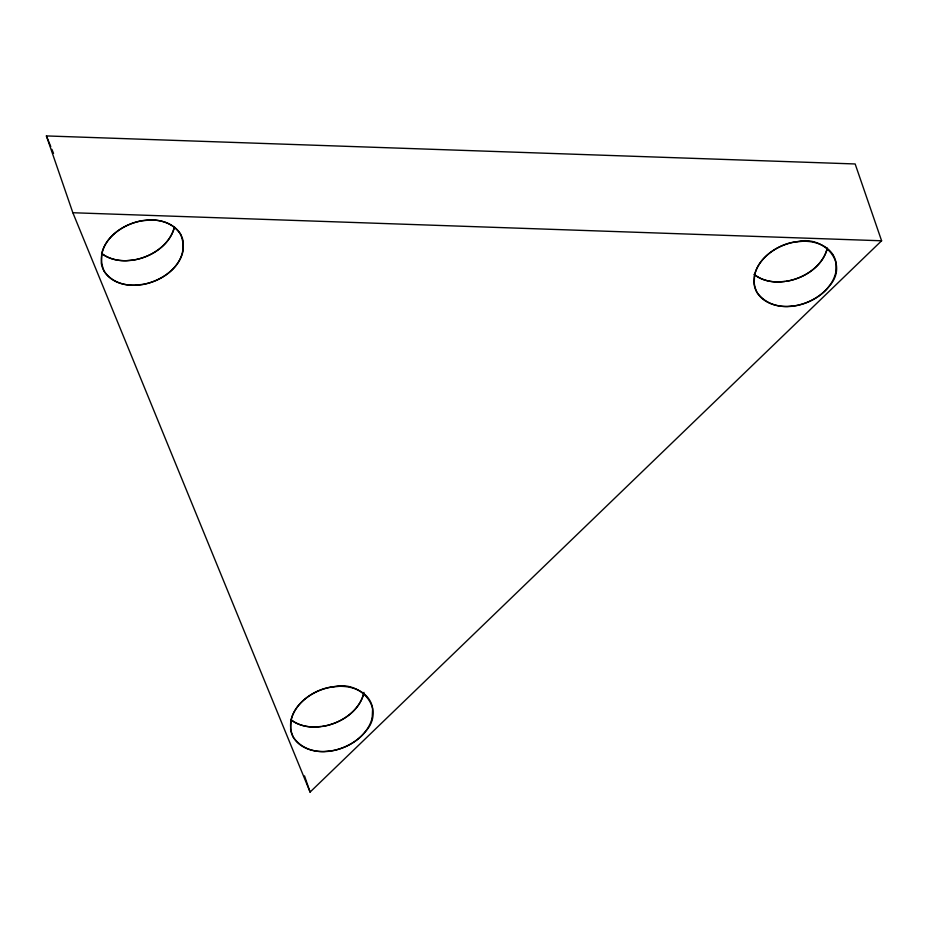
<?xml version="1.0" encoding="UTF-8"?>
<svg xmlns="http://www.w3.org/2000/svg" width="928" height="928" viewBox="0 0 928 928"><rect width="100%" height="100%" fill="white"/><g stroke="black" fill="none" stroke-linecap="round" stroke-linejoin="round"><path stroke-width="1.39" d="M291.044 719.815L290.603 729.42A41.714 30.601 -19 0 0 293.48 737.516C310.741 761.285 349.369 752.19 365.516 731.473C386.582 708.366 359.89 679.888 333.512 686.766M372.198 718.052L372.638 708.447A41.714 30.601 -19 0 0 369.75 700.35A41.134 30.183 -19 0 0 339.242 686.326L330.948 687.161A43.442 31.877 -19 0 0 291.137 719.815M754.568 274.746L754.128 284.351A41.714 30.601 -19 0 0 757.004 292.448C774.265 316.216 812.893 307.122 829.04 286.404C850.118 263.297 823.414 234.819 797.036 241.698M835.722 272.971L836.163 263.366A41.714 30.601 -19 0 0 833.286 255.281M363.996 692.392C359.681 711.428 340.646 723.585 322.318 726.438M174.499 226.896C169.754 245.479 151.09 257.3 132.994 260.118M827.347 248.147C822.602 266.73 803.938 278.539 785.842 281.37M310.091 792.071L881.6 240.781L855.152 163.966L46.4 135.929L72.848 212.732L310.091 792.071L304.523 775.901M796.015 241.837C773.163 244.273 744.859 267.763 757.016 292.448A41.134 30.183 -19 0 0 787.512 306.472L795.818 305.625A43.442 31.877 -19 0 0 835.629 272.971M332.491 686.917C309.639 689.342 281.335 712.832 293.48 737.516A41.134 30.183 -19 0 0 323.988 751.541L332.294 750.694A43.442 31.877 -19 0 0 372.105 718.052M131.973 260.269C121.638 261.615 110.374 260.095 101.906 253.634M784.81 281.509C774.23 282.901 762.607 281.254 754.116 274.363M321.285 726.578C310.961 727.935 299.686 726.415 291.23 719.942M779.079 281.95L787.373 281.114A43.442 31.877 -19 0 0 827.184 248.46M72.848 212.732L881.6 240.781M180.438 234.03C157.888 200.912 87 231.374 104.168 271.196C126.707 304.326 197.594 273.853 180.438 234.03A41.714 30.601 -19 0 1 183.315 242.127L182.874 251.732A43.442 31.877 -19 0 1 142.97 284.386L134.676 285.221A41.134 30.183 -19 0 1 104.133 271.208A41.714 30.601 -19 0 1 101.28 263.111L101.72 253.506A43.442 31.877 -19 0 1 141.624 220.852L149.93 220.006A41.134 30.183 -19 0 1 180.461 234.018M46.4 135.929L50.796 146.647M51.887 149.338L53.534 153.352M833.309 255.27A41.134 30.183 -19 0 0 802.778 241.257L794.472 242.092A43.442 31.877 -19 0 0 754.661 274.746M779.079 281.95A41.134 30.183 -19 0 1 754.383 274.595M174.348 227.221A43.442 31.877 -19 0 1 134.525 259.863L126.231 260.71A41.134 30.183 -19 0 1 101.535 253.356M363.66 693.529A43.442 31.877 -19 0 1 323.849 726.183L315.555 727.03A41.134 30.183 -19 0 1 290.858 719.664"/></g></svg>
